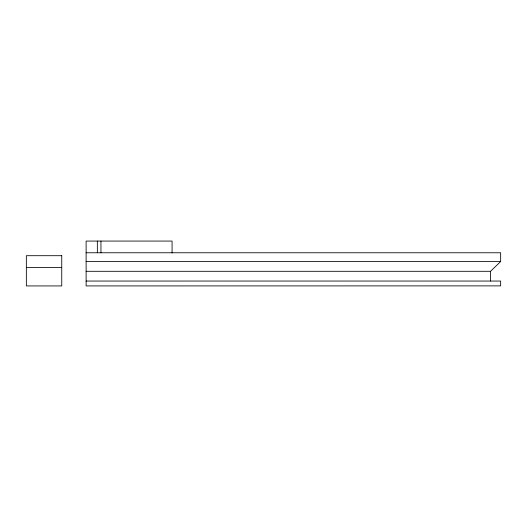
<?xml version="1.0" encoding="UTF-8"?>
<svg xmlns="http://www.w3.org/2000/svg" width="527" height="527" viewBox="0 0 527 527"><rect width="100%" height="100%" fill="white"/><g stroke="black" fill="none" stroke-linecap="round" stroke-linejoin="round"><path stroke-width="0.79" d="M86.118 271.3L490.538 271.3L500.65 261.55L500.65 252.769L86.118 252.769M86.118 261.55L500.65 261.55M26.35 267.4L61.745 267.4M86.118 281.049L500.65 281.049L500.65 285.878L86.118 285.924L86.118 241.07L172.072 241.07L172.072 252.953M490.538 271.3L490.538 281.049M100.953 241.07L100.953 252.769M97.35 241.07L97.35 252.769M61.745 255.7L26.35 255.7L26.35 285.93L61.745 285.93L61.745 255.7"/></g></svg>
